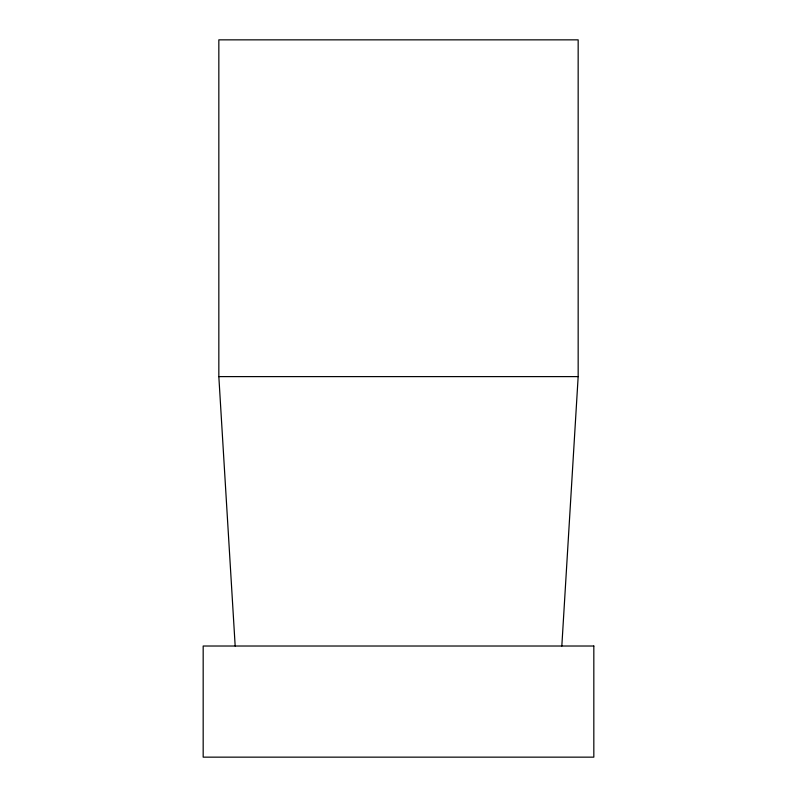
<?xml version="1.0" encoding="UTF-8"?>
<svg xmlns="http://www.w3.org/2000/svg" width="797" height="797" viewBox="0 0 797 797"><rect width="100%" height="100%" fill="white"/><g stroke="black" fill="none" stroke-linecap="round" stroke-linejoin="round"><path stroke-width="1.2" d="M561.825 646.018L578.164 376.612L578.164 39.85L218.836 39.85L218.836 376.612L235.175 646.018M218.836 376.612L578.164 376.612M593.825 646.018L203.175 646.018L203.175 757.15L593.825 757.15L593.825 646.018"/></g></svg>
